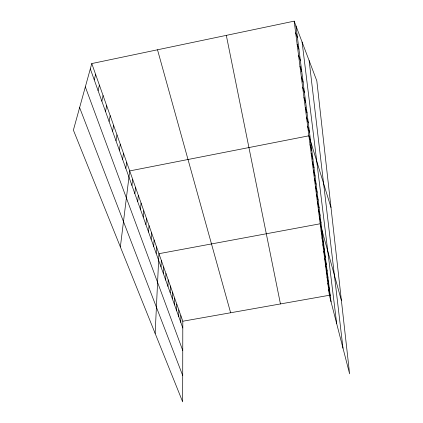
<?xml version="1.0" encoding="UTF-8"?>
<svg xmlns="http://www.w3.org/2000/svg" width="423" height="423" viewBox="0 0 423 423"><rect width="100%" height="100%" fill="white"/><g stroke="black" fill="none" stroke-linecap="round" stroke-linejoin="round"><path stroke-width="0.63" d="M91.78 63.561L182.81 321.231L182.662 401.85L73.391 130.115L91.78 63.561L294.17 21.15L316.832 80.915L349.61 373.858L329.369 295.27L294.17 21.15M180.785 322.337L180.822 315.606M178.744 316.61L178.802 309.89M176.666 310.789L176.745 304.074M174.551 304.861L174.657 298.157M172.394 298.828L172.531 292.14M170.205 292.69L170.369 286.011M167.973 286.44L168.164 279.777M165.705 280.074L165.922 273.432M163.389 273.596L163.638 266.971M161.036 266.992L161.316 260.388M155.151 333.435L158.948 253.689L320.19 223.772L341.414 300.605M156.193 253.419L156.536 246.868M153.697 246.44L154.083 239.915M151.159 239.328L151.577 232.83M148.573 232.079L149.028 225.607M145.935 224.682L146.427 218.247M143.244 217.142L143.778 210.744M140.499 209.454L141.076 203.093M137.697 201.607L138.316 195.294M134.842 193.607L135.503 187.331M131.928 185.438L132.637 179.209M120.365 246.932L129.708 170.924L308.89 135.809L330.992 207.503M125.816 168.322L126.63 162.205M122.617 159.355L123.484 153.3M119.344 150.186L120.264 144.195M116.002 140.817L116.981 134.895M112.581 131.236L113.623 125.388M109.081 121.433L110.186 115.664M105.501 111.408L106.675 105.718M101.843 101.139L103.08 95.545M98.088 90.633L99.4 85.134M94.25 79.873L95.635 74.474M182.81 321.231L329.369 295.27M79.614 107.59L182.71 375.529M295.666 32.835L297.464 37.695M85.335 86.884L182.757 350.482M297.131 44.241L298.929 49.221M90.316 68.854L182.794 327.968M298.564 55.376L300.362 60.473M299.96 66.247L301.758 71.455M301.324 76.875L303.122 82.184M302.656 87.254L304.454 92.658M303.963 97.406L305.755 102.9M305.237 107.326L307.029 112.904M306.479 117.034L308.277 122.691M307.701 126.525L309.493 132.256M310.027 144.634L311.814 150.503M311.138 153.279L312.92 159.207M312.222 161.75L314.003 167.73M313.29 170.046L315.066 176.084M314.331 178.178L316.108 184.264M315.357 186.152L317.128 192.285M316.362 193.972L318.128 200.148M317.345 201.639L319.106 207.852M318.313 209.158L320.068 215.413M319.259 216.534L321.009 222.826M157.509 49.787L230.625 312.761M321.099 230.879L322.844 237.229M321.998 237.848L323.732 244.235M322.876 244.695L324.605 251.103M323.738 251.421L325.467 257.85M324.584 258.019L326.307 264.475M325.419 264.502L327.132 270.979M326.239 270.873L327.947 277.372M327.042 277.134L328.745 283.648M327.83 283.283L329.528 289.813M328.608 289.332L330.3 295.873M226.316 35.368L280.449 303.936M295.963 25.882L331.056 301.826M302.085 42.03L336.703 323.748M309.134 60.621L342.99 348.161"/></g></svg>
